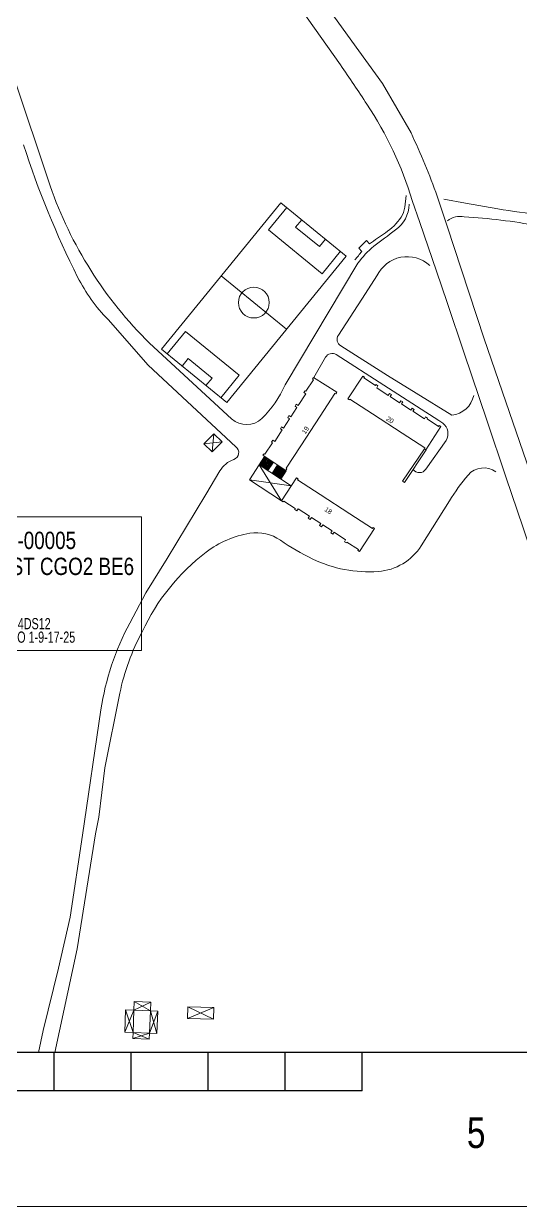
# Model space of a CAD drawing. Header units: millimetres. Extents: x 563164 to 564847, y 4765050 to 4766444.
# Drawn here: x 564017.4 to 564146.4, y 4765050.2 to 4765357.6 of the extents above; entities that cross this region are included whole.
import ezdxf
from ezdxf.enums import TextEntityAlignment as Align

# ---------------------------------------------------------------- set-up
doc = ezdxf.new("R2010")
doc.units = ezdxf.units.MM
doc.linetypes.add('DGN1', pattern=[10.09314, 0, -10.09314])
doc.linetypes.add('DGN2', pattern=[13.45752, 6.72876, -6.72876])
for name, color, linetype, lineweight in [('45 Cables y textos existentes - Lehendik dauden kableak eta testuak', 7, 'Continuous', 0), ('49 Elementos de Red Proyectados - Proiektuan dauden sareko elementuak', 7, 'Continuous', 0), ('58 Formato plano y líneas de solape - Planoaren formatua eta gainjartze-marrak', 7, 'Continuous', 0), ('7 Cartografía - Kartografia', 7, 'Continuous', 0), ('Default', 7, 'Continuous', 0)]:
    doc.layers.add(name, color=color, linetype=linetype, lineweight=lineweight)
doc.styles.add('StyleArial', font='arial.ttf')
doc.styles.add('Styledgn105', font='dgn105.shx')

msp = doc.modelspace()

# ---------------------------------------------------------------- linework, layer by layer
at = {"layer": '58 Formato plano y líneas de solape - Planoaren formatua eta gainjartze-marrak', "color": 7, "linetype": 'Continuous', "lineweight": 30}
for p, q in [((564105.35, 4765090.22), (563905.35, 4765090.22)), ((564025.35, 4765080.22), (564025.35, 4765090.22)), ((564045.35, 4765080.22), (564045.35, 4765090.22)), ((564065.35, 4765080.22), (564065.35, 4765090.22)), ((564085.35, 4765080.22), (564085.35, 4765090.22)), ((564105.35, 4765080.22), (564105.35, 4765090.22)), ((564105.35, 4765080.22), (563905.35, 4765080.22))]:
    msp.add_line(p, q, dxfattribs=at)
at = {"layer": '58 Formato plano y líneas de solape - Planoaren formatua eta gainjartze-marrak', "color": 7, "linetype": 'DGN1', "lineweight": 0}
msp.add_line((564025.37, 4765080.84), (564025.37, 4765090.22), dxfattribs=at)
at = {"layer": '58 Formato plano y líneas de solape - Planoaren formatua eta gainjartze-marrak', "color": 7, "linetype": 'Continuous', "lineweight": 0, "flags": 128}
msp.add_lwpolyline([(563164.35, 4766238.22), (564846.35, 4766238.22), (564846.35, 4765050.22), (563164.35, 4765050.22), (563164.35, 4766238.22)], dxfattribs=at)
at = {"layer": '58 Formato plano y líneas de solape - Planoaren formatua eta gainjartze-marrak', "color": 7, "linetype": 'Continuous', "lineweight": 30, "flags": 128}
msp.add_lwpolyline([(563204.35, 4765090.22), (563204.35, 4766198.22), (564806.35, 4766198.22), (564806.35, 4765090.22), (564806.35, 4765090.22), (564806.35, 4765090.22), (564806.35, 4765090.22), (564806.35, 4765090.22), (563204.35, 4765090.22)], dxfattribs=at)
at = {"layer": '7 Cartografía - Kartografia', "color": 253, "linetype": 'Continuous', "lineweight": 0, "true_color": 0x9a9a9a}
for p, q in [((564084.23, 4765311.03), (564053.18, 4765273)), ((564084.23, 4765311.03), (564101.19, 4765297.19)), ((564101.19, 4765297.19), (564070.14, 4765259.15)), ((564068.71, 4765292.02), (564085.67, 4765278.17)), ((564053.18, 4765273), (564070.14, 4765259.15)), ((564049.78, 4765268.84), (564072.54, 4765247.65)), ((564092.44, 4765265.2), (564092.71, 4765265.62)), ((564092.71, 4765265.62), (564098.71, 4765261.78)), ((564101.58, 4765260.06), (564105.5, 4765266)), ((564105.5, 4765266), (564105.92, 4765265.72)), ((564105.92, 4765265.72), (564105.78, 4765265.51)), ((564105.78, 4765265.51), (564108.78, 4765263.57)), ((564090.7, 4765262.06), (564092.65, 4765265.06)), ((564092.65, 4765265.06), (564092.44, 4765265.2)), ((564108.78, 4765263.57), (564108.92, 4765263.77)), ((564108.92, 4765263.77), (564109.42, 4765263.44)), ((564109.42, 4765263.44), (564109.09, 4765262.94)), ((564109.09, 4765262.94), (564112.1, 4765260.99)), ((564088.72, 4765258.36), (564090.67, 4765261.36)), ((564090.17, 4765261.69), (564090.5, 4765262.19)), ((564090.67, 4765261.36), (564090.17, 4765261.69)), ((564090.5, 4765262.19), (564090.7, 4765262.06)), ((564098.23, 4765261.49), (564094.4, 4765255.62)), ((564098.44, 4765261.36), (564098.23, 4765261.49)), ((564098.71, 4765261.78), (564098.44, 4765261.36)), ((564102, 4765259.78), (564101.58, 4765260.06)), ((564102.14, 4765259.99), (564102, 4765259.78)), ((564108.01, 4765256.18), (564102.14, 4765259.99)), ((564112.1, 4765260.99), (564112.42, 4765261.5)), ((564112.42, 4765261.5), (564112.93, 4765261.17)), ((564112.93, 4765261.17), (564112.6, 4765260.67)), ((564112.6, 4765260.67), (564115.03, 4765259.08)), ((564115.03, 4765259.08), (564115.36, 4765259.58)), ((564115.36, 4765259.58), (564115.86, 4765259.26)), ((564115.86, 4765259.26), (564115.53, 4765258.75)), ((564086.81, 4765255.43), (564088.39, 4765257.86)), ((564087.89, 4765258.19), (564088.22, 4765258.69)), ((564088.39, 4765257.86), (564087.89, 4765258.19)), ((564088.22, 4765258.69), (564088.72, 4765258.36)), ((564115.73, 4765251.16), (564108.01, 4765256.18)), ((564115.53, 4765258.75), (564117.96, 4765257.17)), ((564117.96, 4765257.17), (564118.29, 4765257.67)), ((564118.29, 4765257.67), (564118.79, 4765257.34)), ((564118.79, 4765257.34), (564118.47, 4765256.84)), ((564118.47, 4765256.84), (564121.47, 4765254.89)), ((564084.9, 4765252.49), (564086.48, 4765254.92)), ((564085.98, 4765255.25), (564086.31, 4765255.76)), ((564086.48, 4765254.92), (564085.98, 4765255.25)), ((564086.31, 4765255.76), (564086.81, 4765255.43)), ((564094.4, 4765255.62), (564089.39, 4765247.91)), ((564121.47, 4765254.89), (564121.8, 4765255.4)), ((564121.8, 4765255.4), (564122.3, 4765255.07)), ((564122.3, 4765255.07), (564122.17, 4765254.86)), ((564122.17, 4765254.86), (564125.17, 4765252.91)), ((564125.17, 4765252.91), (564125.3, 4765253.12)), ((564125.3, 4765253.12), (564125.72, 4765252.85)), ((564064.21, 4765248.42), (564066.84, 4765251.02)), ((564066.84, 4765251.02), (564066.33, 4765246.29)), ((564066.84, 4765251.02), (564068.95, 4765248.89)), ((564082.62, 4765248.99), (564084.57, 4765251.99)), ((564084.07, 4765252.32), (564084.39, 4765252.82)), ((564084.57, 4765251.99), (564084.07, 4765252.32)), ((564084.39, 4765252.82), (564084.9, 4765252.49)), ((564121.59, 4765247.34), (564115.73, 4765251.16)), ((564125.72, 4765252.85), (564121.88, 4765246.86)), ((564064.21, 4765248.42), (564068.95, 4765248.89)), ((564066.33, 4765246.29), (564064.21, 4765248.42)), ((564068.95, 4765248.89), (564066.33, 4765246.29)), ((564080.05, 4765245.68), (564082, 4765248.68)), ((564081.79, 4765248.81), (564082.12, 4765249.32)), ((564082, 4765248.68), (564081.79, 4765248.81)), ((564082.12, 4765249.32), (564082.62, 4765248.99)), ((564089.39, 4765247.91), (564085.57, 4765242.03)), ((564121.46, 4765247.13), (564121.59, 4765247.34)), ((564121.88, 4765246.86), (564121.46, 4765247.13)), ((564078.56, 4765242.9), (564079.99, 4765245.11)), ((564078.81, 4765242.74), (564080.24, 4765244.95)), ((564079.06, 4765242.58), (564080.49, 4765244.78)), ((564079.31, 4765242.41), (564080.74, 4765244.62)), ((564079.56, 4765245.4), (564079.84, 4765245.81)), ((564085.51, 4765241.48), (564079.56, 4765245.4)), ((564079.56, 4765242.25), (564080.98, 4765244.43)), ((564079.82, 4765242.09), (564081.25, 4765244.29)), ((564079.84, 4765245.81), (564080.05, 4765245.68)), ((564080.07, 4765241.92), (564081.5, 4765244.12)), ((564080.32, 4765241.76), (564081.75, 4765243.96)), ((564080.57, 4765241.6), (564082, 4765243.79)), ((564076.02, 4765239), (564078.56, 4765242.9)), ((564078.56, 4765242.9), (564084.34, 4765233.6)), ((564078.56, 4765242.9), (564086.87, 4765237.5)), ((564080.82, 4765241.43), (564082.25, 4765243.63)), ((564083.37, 4765242.89), (564081.95, 4765240.7)), ((564083.62, 4765242.72), (564082.2, 4765240.54)), ((564083.87, 4765242.56), (564082.45, 4765240.38)), ((564084.12, 4765242.39), (564082.7, 4765240.21)), ((564084.37, 4765242.23), (564082.95, 4765240.05)), ((564084.62, 4765242.06), (564083.2, 4765239.88)), ((564084.87, 4765241.9), (564083.45, 4765239.72)), ((564085.12, 4765241.73), (564083.71, 4765239.56)), ((564085.37, 4765241.57), (564083.96, 4765239.39)), ((564085.62, 4765241.41), (564084.21, 4765239.23)), ((564085.78, 4765241.89), (564085.51, 4765241.48)), ((564085.57, 4765242.03), (564085.78, 4765241.89)), ((564076.02, 4765239), (564086.87, 4765237.5)), ((564084.34, 4765233.6), (564076.02, 4765239)), ((564088.24, 4765239.55), (564084.4, 4765233.55)), ((564088.67, 4765239.28), (564088.24, 4765239.55)), ((564088.53, 4765239.07), (564088.67, 4765239.28)), ((564094.4, 4765235.24), (564088.53, 4765239.07)), ((564102.11, 4765230.23), (564094.4, 4765235.24)), ((564084.4, 4765233.55), (564084.82, 4765233.28)), ((564084.82, 4765233.28), (564084.96, 4765233.49)), ((564084.96, 4765233.49), (564087.96, 4765231.54)), ((564087.96, 4765231.54), (564087.83, 4765231.34)), ((564088.33, 4765231.01), (564088.66, 4765231.51)), ((564088.66, 4765231.51), (564091.65, 4765229.56)), ((564087.83, 4765231.34), (564088.33, 4765231.01)), ((564091.65, 4765229.56), (564091.33, 4765229.05)), ((564091.33, 4765229.05), (564091.83, 4765228.73)), ((564091.83, 4765228.73), (564092.16, 4765229.23)), ((564092.16, 4765229.23), (564094.59, 4765227.65)), ((564107.99, 4765226.41), (564102.11, 4765230.23)), ((564094.59, 4765227.65), (564094.26, 4765227.15)), ((564094.26, 4765227.15), (564094.77, 4765226.82)), ((564094.77, 4765226.82), (564095.09, 4765227.32)), ((564095.09, 4765227.32), (564097.53, 4765225.74)), ((564097.53, 4765225.74), (564097.2, 4765225.24)), ((564097.71, 4765224.91), (564098.03, 4765225.42)), ((564098.03, 4765225.42), (564101.03, 4765223.46)), ((564104.62, 4765220.41), (564108.54, 4765226.35)), ((564108.13, 4765226.62), (564107.99, 4765226.41)), ((564108.54, 4765226.35), (564108.13, 4765226.62)), ((564097.2, 4765225.24), (564097.71, 4765224.91)), ((564101.03, 4765223.46), (564100.71, 4765222.96)), ((564100.71, 4765222.96), (564101.21, 4765222.63)), ((564101.21, 4765222.63), (564101.34, 4765222.84)), ((564101.34, 4765222.84), (564104.35, 4765220.89)), ((564104.35, 4765220.89), (564104.21, 4765220.68)), ((564104.21, 4765220.68), (564104.62, 4765220.41)), ((564046.05, 4765101.19), (564046.15, 4765103.45)), ((564046.05, 4765101.19), (564050.41, 4765103.28)), ((564046.15, 4765103.45), (564050.41, 4765103.28)), ((564050.32, 4765101.02), (564046.15, 4765103.45)), ((564050.41, 4765103.28), (564050.32, 4765101.02)), ((564043.66, 4765095.45), (564043.9, 4765101.28)), ((564043.66, 4765095.45), (564046.05, 4765101.19)), ((564043.9, 4765101.28), (564046.05, 4765101.19)), ((564045.82, 4765095.36), (564043.9, 4765101.28)), ((564045.82, 4765095.36), (564046.05, 4765101.19)), ((564046.05, 4765101.19), (564050.32, 4765101.02)), ((564050.32, 4765101.02), (564050.08, 4765095.19)), ((564050.08, 4765095.19), (564052.25, 4765100.94)), ((564050.32, 4765101.02), (564052.25, 4765100.94)), ((564050.32, 4765101.02), (564052.02, 4765095.11)), ((564052.25, 4765100.94), (564052.02, 4765095.11)), ((564059.95, 4765099.05), (564060.02, 4765102.06)), ((564059.95, 4765099.05), (564066.78, 4765101.91)), ((564060.02, 4765102.06), (564066.78, 4765101.91)), ((564060.02, 4765102.06), (564066.71, 4765098.89)), ((564066.78, 4765101.91), (564066.71, 4765098.89)), ((564066.71, 4765098.89), (564059.95, 4765099.05)), ((564045.82, 4765095.36), (564043.66, 4765095.45)), ((564045.75, 4765093.84), (564045.82, 4765095.36)), ((564050.08, 4765095.19), (564045.75, 4765093.84)), ((564050.02, 4765093.66), (564045.75, 4765093.84)), ((564050.08, 4765095.19), (564045.82, 4765095.36)), ((564045.82, 4765095.36), (564050.02, 4765093.66)), ((564050.08, 4765095.19), (564050.02, 4765093.66)), ((564052.02, 4765095.11), (564050.08, 4765095.19))]:
    msp.add_line(p, q, dxfattribs=at)
at = {"layer": '7 Cartografía - Kartografia', "color": 253, "linetype": 'Continuous', "lineweight": 0, "true_color": 0x9a9a9a, "flags": 128}
for points in [[(564118.01, 4765329.17), (564118.01, 4765329.17), (564118.01, 4765329.17), (564110.6, 4765342), (564102.66, 4765353), (564091.64, 4765368.39), (564081.3, 4765382.88), (564068.72, 4765400.33), (564057.18, 4765416.44), (564045.55, 4765432.55), (564034.44, 4765448.12), (564034.44, 4765448.12, -0.052819), (564028.26, 4765459.03, -0.052819)], [(564170.56, 4765156.03, 0.007601), (564167.87, 4765164.49), (564167.87, 4765164.49), (564162.6, 4765180.29), (564158.47, 4765192.63), (564153.3, 4765208.08), (564147.08, 4765226.58), (564142.6, 4765239.84), (564137.67, 4765254.5), (564131.8, 4765271.94), (564127.37, 4765285.16), (564124.6, 4765293.28), (564120.31, 4765305.92), (564118.34, 4765311.66), (564118.34, 4765311.66, 0.071821), (564106.56, 4765336.62, 0.002819), (564099.69, 4765346.87), (564099.69, 4765346.87), (564089.52, 4765361.14)], [(564024.28, 4765315.45), (564014.76, 4765343.93), (564014.76, 4765343.93, 0.056639), (564009.51, 4765355.22, 0.307416), (564000.13, 4765359.47, 0.019994), (563993.91, 4765358.14, 0.019994)], [(564175.38, 4765161.31), (564169.76, 4765178.68), (564164.61, 4765193.61), (564158.14, 4765213.39), (564151.66, 4765233.13), (564147.12, 4765246.21), (564142.61, 4765259.28), (564137.03, 4765275.7), (564131.12, 4765293.6), (564127.37, 4765304.95), (564124.78, 4765312.78), (564124.78, 4765312.78, 0.0253), (564118.01, 4765329.17, 0.0253)], [(564049.78, 4765268.84), (564039.34, 4765280.66), (564039.34, 4765280.66, -0.077677), (564031.44, 4765291.72, -0.038841), (564017.42, 4765326.07, -0.038841)], [(564024.28, 4765315.45, 0.115387), (564050.13, 4765274.54), (564050.13, 4765274.54), (564071.42, 4765254.88), (564071.42, 4765254.88, 0.39897), (564079.25, 4765254.99, 0.09559), (564085.3, 4765263.7), (564085.3, 4765263.7), (564104.23, 4765295.31)], [(564116.72, 4765312.92), (564116.38, 4765309.88), (564116.38, 4765309.88, -0.120187), (564115.43, 4765307.3, -0.09797), (564111.34, 4765303.21, 0.007838), (564107.24, 4765300.37), (564107.24, 4765300.37), (564106.45, 4765301.19), (564104.42, 4765299.23), (564105.21, 4765298.41), (564105.21, 4765298.41, -0.0057), (564103.44, 4765296.17, -0.0057)], [(564163.09, 4765305.73, 0.011412), (564140.55, 4765309.42), (564140.55, 4765309.42), (564132.16, 4765310.94), (564126.51, 4765311.93)], [(564117.49, 4765310.66, -0.237453), (564113.99, 4765303.96, 0.010687), (564108.36, 4765299.72, 0.076294), (564104.23, 4765295.31, 0.076294)], [(564127.44, 4765306.35, -0.232896), (564131.82, 4765307.36, -0.03295), (564150.82, 4765305.06, -0.009658), (564164.45, 4765302.22, 0.003684), (564182.75, 4765298.18, -0.070841), (564192.41, 4765294.64, -0.020998), (564198.32, 4765291.14, 0.115451), (564209.83, 4765286.97, 0.129475), (564218.98, 4765288.27, 0.041546), (564225.73, 4765291.79, -0.064571), (564245.49, 4765306.07, -0.219175), (564256.94, 4765306.82, 0.017082), (564287.04, 4765295.32, -0.089398), (564296.42, 4765290.08, -0.0643), (564304.77, 4765281.2, -0.052235), (564309.2, 4765273.49), (564309.2, 4765273.49, 0.097533), (564315.6, 4765269.92, -0.0956), (564322.64, 4765262.14, -0.0956)], [(564106.21, 4765287.48), (564109.16, 4765292.01), (564109.16, 4765292.01, -0.511943), (564122.88, 4765294.69, -0.511943)], [(564106.21, 4765287.48), (564099.13, 4765276.61), (564099.13, 4765276.61, 0.418912), (564099.74, 4765273.83), (564099.74, 4765273.83), (564111.9, 4765266.18)], [(564110.93, 4765263.66), (564098.59, 4765271.56), (564098.59, 4765271.56, 0.42661), (564095.79, 4765270.88), (564095.79, 4765270.88), (564092.74, 4765265.65)], [(564111.9, 4765266.18), (564119.31, 4765261.52), (564128.59, 4765255.87), (564128.59, 4765255.87, 0.334056), (564134.27, 4765260.99, 0.334056)], [(564110.93, 4765263.66), (564119.44, 4765258.21), (564125.19, 4765254.43), (564126.23, 4765253.74), (564126.23, 4765253.74, -0.393506), (564127.1, 4765249.29), (564127.1, 4765249.29), (564121.84, 4765241.78), (564121.84, 4765241.78, -0.509761), (564118.56, 4765241.72, -0.509761)], [(564064.68, 4765235.22), (564068.33, 4765241.33), (564068.33, 4765241.33, -0.174826), (564071.98, 4765244.31), (564071.98, 4765244.31, 0.589723), (564072.54, 4765247.65, 0.589723)], [(564140, 4765241.07, 0.395438), (564132.83, 4765240.28), (564132.83, 4765240.28, 0.042908), (564128.01, 4765233.55, 0.042908)], [(564021.31, 4765090.22), (564022.49, 4765095.89), (564026.45, 4765112.08), (564029.49, 4765125.38), (564029.49, 4765125.38), (564032.73, 4765146.68), (564037.46, 4765179.25), (564037.46, 4765179.25, -0.084688), (564044.97, 4765201.81), (564044.97, 4765201.81), (564049.17, 4765209.68), (564054.71, 4765218.55), (564064.68, 4765235.22)], [(564128.01, 4765233.55), (564120.64, 4765221.89), (564120.64, 4765221.89, -0.238198), (564109.48, 4765215.21), (564109.48, 4765215.21, -0.130709), (564092.48, 4765218.44, -0.039789), (564084.08, 4765223.33, 0.194833), (564076.15, 4765225.13, 0.122795), (564064.84, 4765220.25, 0.121784), (564048.2, 4765199.54, 0.074433), (564042.39, 4765183.56), (564042.39, 4765183.56), (564038.46, 4765164.18), (564036.93, 4765151.33), (564036.07, 4765147.03), (564036.07, 4765147.03), (564031.31, 4765117.15), (564025.52, 4765090.22)]]:
    msp.add_lwpolyline(points, format="xyb", dxfattribs=at)
for points in [[(564085.74, 4765309.8), (564081, 4765303.99), (564094.94, 4765292.61), (564099.68, 4765298.42)], [(564089.61, 4765306.64), (564088.03, 4765304.7), (564094.23, 4765299.64), (564095.81, 4765301.58)], [(564054.69, 4765271.77), (564059.43, 4765277.58), (564073.38, 4765266.19), (564068.63, 4765260.38)], [(564058.56, 4765268.6), (564060.14, 4765270.54), (564066.34, 4765265.48), (564064.76, 4765263.54)], [(564121.88, 4765246.86), (564121.96, 4765246.8), (564116.29, 4765238.34), (564115.8, 4765238.68), (564121.46, 4765247.13)]]:
    msp.add_lwpolyline(points, dxfattribs=at)
at = {"layer": '7 Cartografía - Kartografia', "color": 253, "linetype": 'Continuous', "lineweight": 0, "true_color": 0x9a9a9a}
for start, end in [(0, 180), (180, 0)]:
    msp.add_arc((564077.19, 4765285.09), 4, start, end, dxfattribs=at)
at = {"layer": 'Default', "color": 4, "linetype": 'Continuous', "lineweight": 0, "flags": 128}
msp.add_lwpolyline([(563966.62, 4765229.43), (564048.06, 4765229.43), (564048.06, 4765194.66), (563966.62, 4765194.66), (563966.62, 4765229.43)], dxfattribs=at)

# ---------------------------------------------------------------- texts
at = {"layer": '45 Cables y textos existentes - Lehendik dauden kableak eta testuak', "color": 4, "linetype": 'Continuous', "lineweight": 0, "insert": (563999.13, 4765199.88), "char_height": 2.9151, "width": 62.7881, "attachment_point": 5, "line_spacing_factor": 0.72, "style": 'StyleArial'}
msp.add_mtext('{\\W0.68609;T5-184 A GI-OT-358 FO 1 # ENT 4DS12\\P4DS12 SAL 1-4 # T5-184 A DF A961 FO 1-9-17-25}', dxfattribs=at)
at = {"layer": '49 Elementos de Red Proyectados - Proiektuan dauden sareko elementuak', "color": 4, "linetype": 'DGN2', "lineweight": 13, "insert": (564008.06, 4765219.89), "char_height": 4.5, "width": 75.7329, "attachment_point": 5, "line_spacing_factor": 0.9, "style": 'StyleArial'}
msp.add_mtext('{\\W0.77778;926950 OLAB-00005 \\PSPLITTERS CRA FIST CGO2 BE6}', dxfattribs=at)
at = {"layer": '58 Formato plano y líneas de solape - Planoaren formatua eta gainjartze-marrak', "color": 7, "linetype": 'Continuous', "lineweight": 30, "style": 'StyleArial', "width": 0.776663}
msp.add_text('5', height=8, dxfattribs=at).set_placement((564134.92, 4765065.38), align=Align.CENTER)
at = {"layer": '7 Cartografía - Kartografia', "color": 253, "linetype": 'Continuous', "lineweight": 0, "true_color": 0x9a9a9a, "style": 'Styledgn105'}
for s, rotation, p in [('20', 327.3459, (564111.4, 4765254.6)), ('19', 57.3459, (564090.58, 4765250.8)), ('18', 326.5882, (564095.39, 4765231.04))]:
    msp.add_text(s, height=1.25, rotation=rotation, dxfattribs=at).set_placement(p)

doc.saveas('drawing.dxf')
